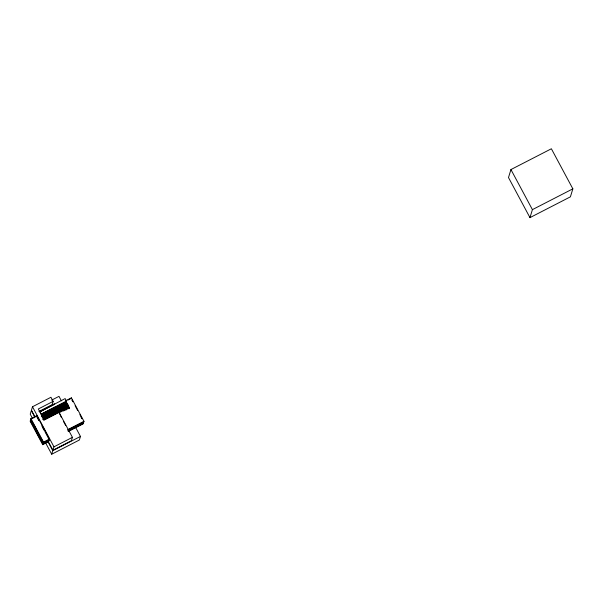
<?xml version="1.0" encoding="UTF-8"?>
<svg xmlns="http://www.w3.org/2000/svg" width="603" height="603" viewBox="0 0 603 603"><rect width="100%" height="100%" fill="white"/><g stroke="black" fill="none" stroke-linecap="round" stroke-linejoin="round"><path stroke-width="0.9" d="M38.924 411.548L52.107 404.764L53.147 401.364L50.953 397.264L32.494 406.761L31.454 410.161L34.959 416.703M42.723 444.682L42.896 444.11L30.323 420.645L30.15 421.218L42.723 444.682L48.624 441.652L49.416 439.067L36.836 415.603L30.941 418.64L30.557 419.884L43.13 443.348L49.031 440.311M34.13 417.796L34.514 416.545L31.326 410.598L30.233 414.163L32.426 418.248M36.836 415.603L36.662 416.183L30.738 419.304L43.31 442.775L49.235 439.647L44.901 431.552M55.996 406.671L56.064 407.538L55.996 406.671L41.162 414.299L39.843 411.841L65.147 398.583L66.466 401.04L66.232 401.802L41.373 414.698L42.692 417.148L57.519 409.52L57.587 410.387L57.519 409.52M41.162 414.299L39.934 411.555M43.13 443.348L43.514 442.105L30.941 418.64M55.167 410.47L55.061 409.723L55.167 410.47L42.805 416.824M55.235 409.151L55.446 409.543L55.235 409.151L65.621 403.806L65.855 403.045M55.468 408.389L55.649 408.872L55.468 408.389L66.27 402.774L67.589 405.231M55.672 407.718L55.853 408.208L55.672 407.718L66.443 402.193L67.762 404.651L67.378 405.894L66.066 403.445L66.443 402.193M43.506 420.103L56.69 413.326L56.584 412.573L67.363 407.055L68.237 408.691M57.172 410.666L57.383 411.058L57.172 410.666L67.973 405.05L69.292 407.507L68.908 408.751L67.596 406.294L67.973 405.05M56.69 413.326L56.584 412.573M57.006 412.301L56.795 411.909L57.006 412.301L42.994 419.507M57.21 411.63L56.999 411.238L57.21 411.63L67.596 406.294M61.468 417.623L59.049 412.377L44.215 420.005L42.903 417.547L57.73 409.919M68.297 430.406L83.568 422.552L83.953 421.309L71.38 397.844L65.682 400.769L66.028 402.472L55.642 407.809M64.649 406.995L65.441 404.379M65.833 404.206L66.971 407.236L65.833 404.206L42.293 416.228M75.586 427.316L80.47 436.436L79.377 440.002L51.707 454.232L52.793 450.667L47.984 441.69M59.049 412.377L72.428 437.341L71.388 440.748L52.928 450.237L53.968 446.838L32.494 406.761M67.363 407.055L67.182 407.628L56.803 412.972M71.38 397.844L71.199 398.417L67.943 400.09M510.937 169.564L508.495 177.553L529.969 217.63L570.408 196.827L572.85 188.837L551.376 148.768L510.937 169.564L532.411 209.64L529.969 217.63M51.67 400.128L58.996 396.359L61.385 400.822M53.147 401.364L38.313 408.992L39.632 411.45L54.466 403.822L54.677 404.214L39.843 411.841M41.253 414.012L66.466 401.04M41.434 415.686L55.438 408.48M41.645 416.078L66.066 403.445M41.765 416.854L54.948 410.078M55.272 410.115L65.659 404.779M42.474 416.854L64.039 405.766M57.375 409.995L67.762 404.651M57.413 410.967L67.8 405.623L69.111 408.08L63.519 410.96M42.964 418.535L67.77 405.721L69.089 408.171M42.783 419.108L67.152 406.656M44.117 419.281L56.478 412.927M58.906 412.844L69.292 407.507M43.514 442.105L49.416 439.067M67.868 429.577L83.953 421.309M67.664 430.248L83.779 421.881M42.896 444.11L48.798 441.072M68.064 431.168L83.342 423.314L83.161 423.886L68.689 431.333M53.968 446.838L72.428 437.341M52.793 450.667L80.47 436.436M532.411 209.64L572.85 188.837M72.066 400.038L72.94 401.651M75.104 405.698L77.704 410.553M79.875 414.6L82.038 418.648M72.043 400.128L72.91 401.749M81.149 417.118L82.016 418.738M65.682 400.769L66.232 401.802M65.478 401.44L66.028 402.472M66.24 402.864L67.559 405.322M65.365 408.254L66.255 409.912M63.601 421.61L65.735 425.59M37.1 416.99L38.833 420.223M41.863 425.891L44.034 429.939M37.069 417.08L38.803 420.321M43.137 428.409L44.004 430.029M48.338 438.117L49.205 439.738M48.104 441.245L52.928 450.237M45.572 442.783L51.707 454.232M30.761 419.213L43.333 442.677"/></g></svg>
